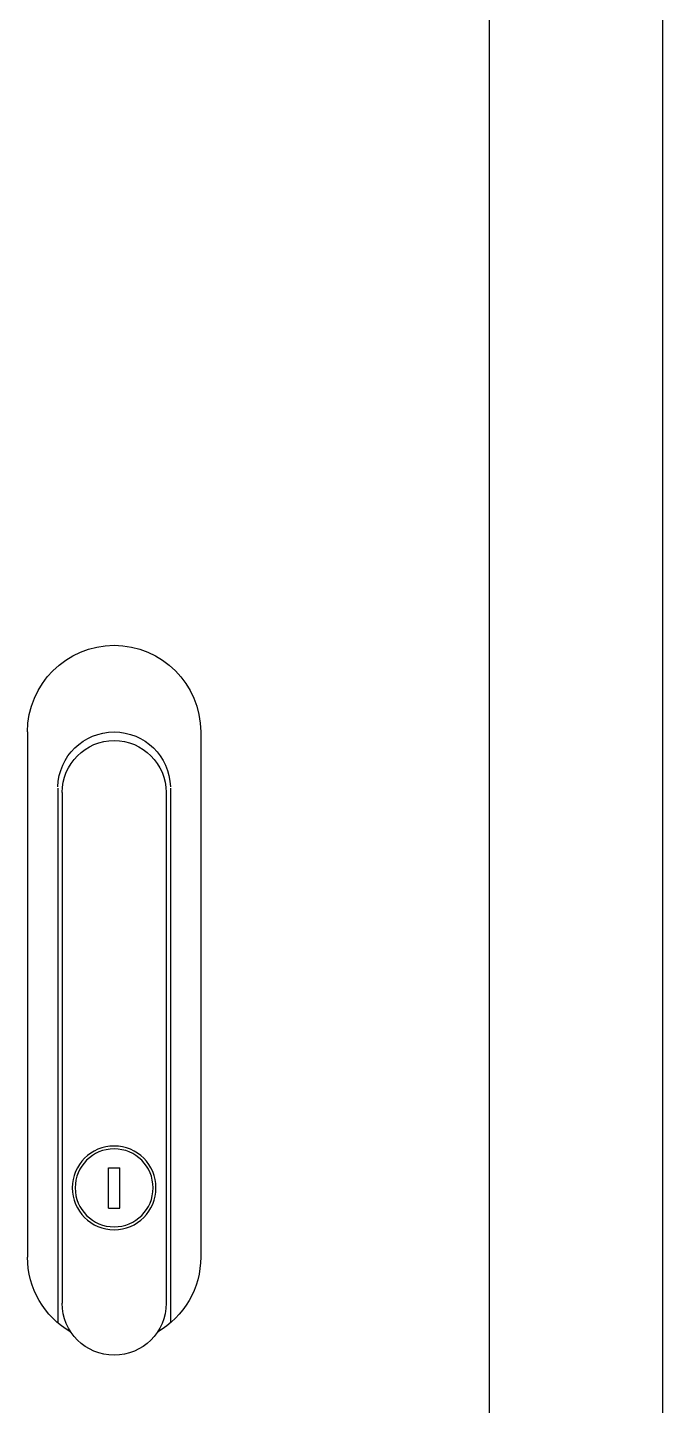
# Model space of a CAD drawing. Header units: millimetres. Extents: x 8533 to 164433, y 5768 to 115327.
# Drawn here: x 49457.8 to 49587.3, y 26276.5 to 26557.7 of the extents above; entities that cross this region are included whole.
import ezdxf

# ---------------------------------------------------------------- set-up
doc = ezdxf.new("R2010")
doc.units = ezdxf.units.MM
doc.header["$LTSCALE"] = 250
doc.layers.add('G-ENP 인버터 판넬', color=255, linetype='Continuous')

# ---------------------------------------------------------------- blocks, each defined once
blk = doc.blocks.new('240808_벽부형 인버터')
at = {"layer": 'G-ENP 인버터 판넬'}
for p, q in [((-504.71, 1009.42), (-504.71, -1009.42)), ((-454.24, 672.95), (-454.24, -958.95)), ((-370.12, -153.94), (-370.12, -307.03)), ((-319.65, -153.94), (-319.65, -307.03)), ((-361.29, -170.34), (-361.29, -326.21)), ((-360.03, -171.6), (-360.03, -320.49)), ((-329.75, -171.6), (-329.75, -320.49)), ((-328.48, -170.34), (-328.48, -326.21)), ((-346.57, -292.73), (-346.57, -280.96)), ((-343.2, -280.96), (-346.57, -280.96)), ((-343.2, -292.73), (-343.2, -280.96)), ((-343.2, -292.73), (-346.57, -292.73))]:
    blk.add_line(p, q, dxfattribs=at)
for radius in [12.2, 11.36]:
    blk.add_circle((-344.89, -286.84), radius, dxfattribs=at)
for centre, radius, start, end in [((-344.89, -153.94), 25.24, 0, 180), ((-344.89, -170.34), 16.4, 1.4693, 178.5307), ((-344.89, -171.6), 15.14, 0, 180), ((-344.89, -307.03), 25.24, 180, 240.0736), ((-344.89, -307.03), 25.24, 299.9264, 0), ((-344.89, -320.49), 15.14, 180, 0)]:
    blk.add_arc(centre, radius, start, end, dxfattribs=at)

msp = doc.modelspace()

# ---------------------------------------------------------------- block references
at = {"layer": 'G-ENP 인버터 판넬', "xscale": -0.7, "yscale": 0.7, "zscale": 0.7}
msp.add_blockref('240808_벽부형 인버터', (49234.03, 26521.71), dxfattribs=at)

doc.saveas('drawing.dxf')
